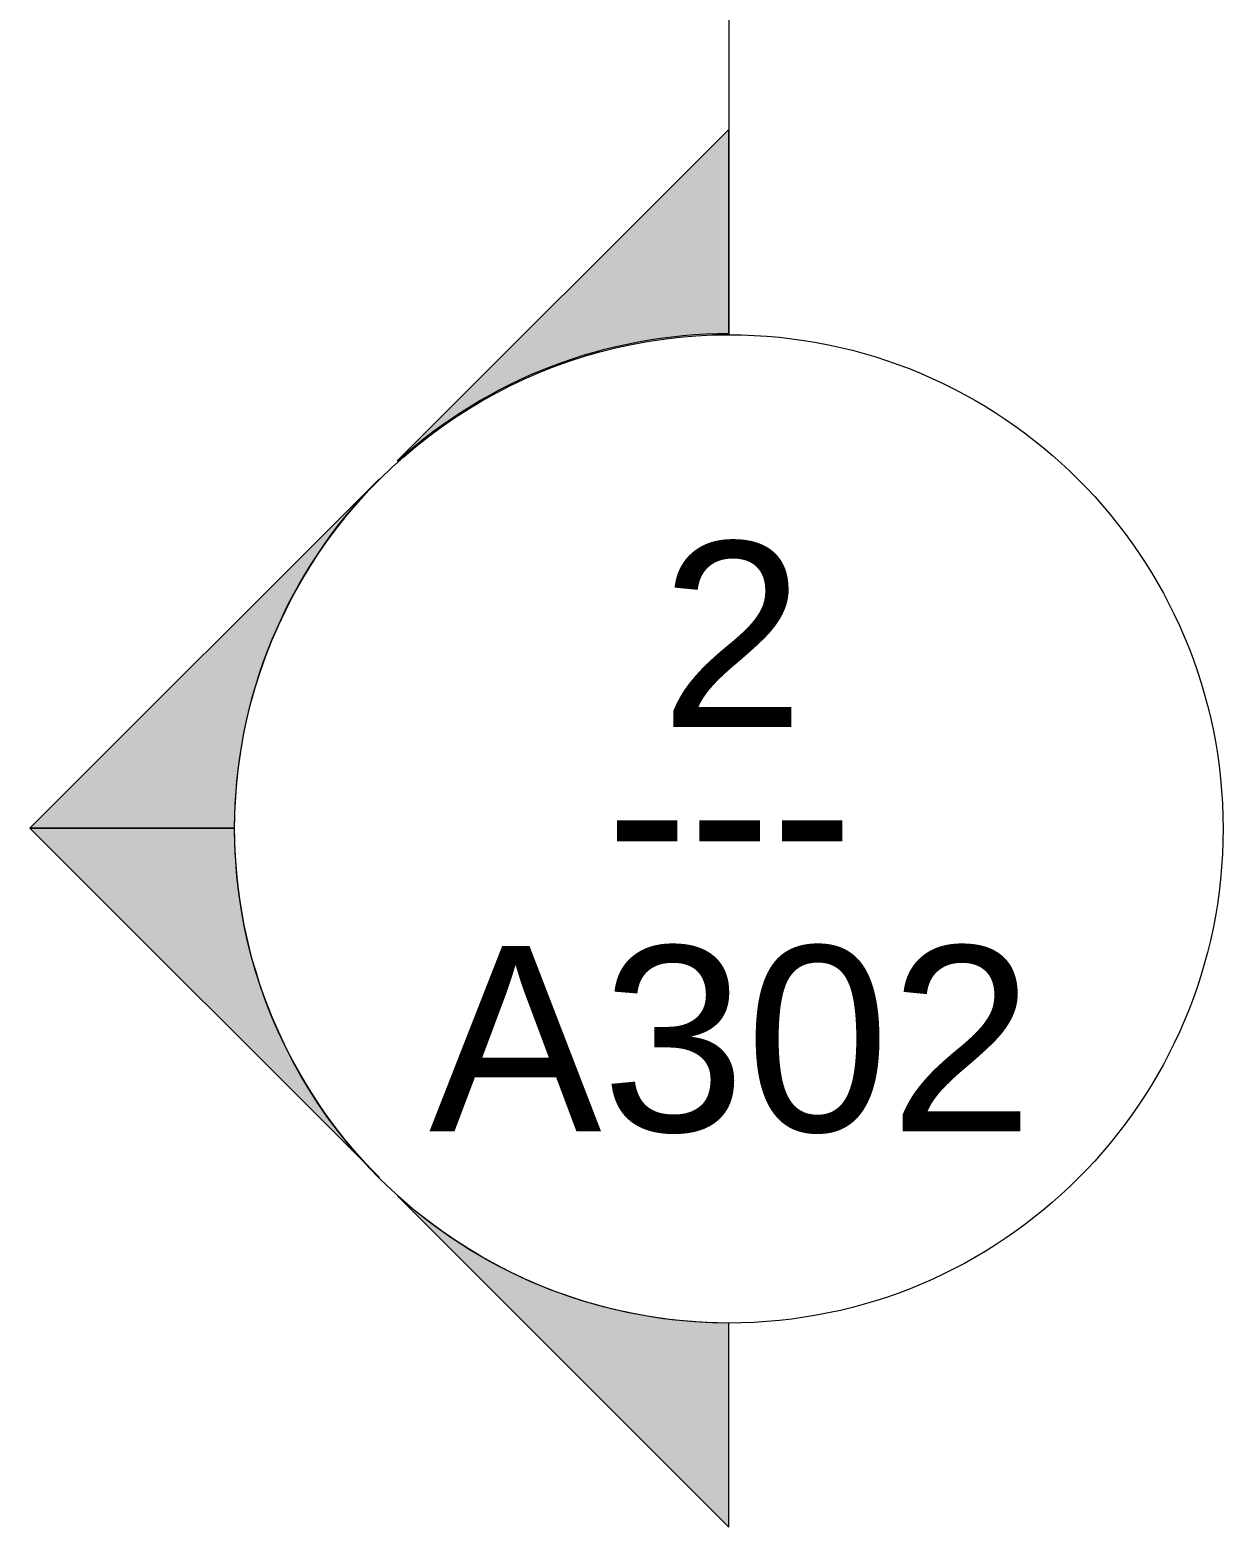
# Model space of a CAD drawing. Header units: inches. Extents: x -4168 to 1483, y -300 to 637.
# Drawn here: x -448 to -390, y -281.4 to -208.6 of the extents above; entities that cross this region are included whole.
import ezdxf

# ---------------------------------------------------------------- set-up
doc = ezdxf.new("R2010")
doc.units = ezdxf.units.IN
doc.header["$MEASUREMENT"] = 0
doc.layers.add('G-ANNO-SYMB-1', color=111, linetype='Continuous', lineweight=9)
doc.styles.add('Arial', font='arial.ttf', dxfattribs={"height": 8.999999999999991})
doc.styles.add('Century Gothic', font='ufonts.com_century-gothic.ttf', dxfattribs={"height": 8.999999999999991})

# ---------------------------------------------------------------- blocks, each defined once
blk = doc.blocks.new('Section - Section Head - Filled-22785-BUILDING SECTION - EAST_WEST AT RAMP - LOOKING SOUTH')
at = {"layer": 'G-ANNO-SYMB-1'}
h = blk.add_hatch(color=256, dxfattribs=at)
edge = h.paths.add_edge_path(flags=0)
edge.add_line((-10162.08494075388, -248.0020030954108), (-10178.18939611052, -231.8975477387737))
edge.add_line((-10178.18939611052, -231.8975477387737), (-10178.18939611052, -241.8074376447642))
edge.add_arc((-10178.18939611052, -265.838673235728), 24.03123559096389, 47.921604975376795, 90.0000000000004, ccw=False)
h = blk.add_hatch(color=256, dxfattribs=at)
edge = h.paths.add_edge_path(flags=0)
edge.add_arc((-10178.18939611052, -265.8386732357281), 23.99999999999986, -3.979039320256561e-13, 45.00000000000131, ccw=False)
edge.add_line((-10154.18939611052, -265.8386732357282), (-10144.24827061357, -265.8386732357283))
edge.add_line((-10144.24827061357, -265.8386732357283), (-10161.21883336204, -248.8681104872511))
h = blk.add_hatch(color=256, dxfattribs=at)
edge = h.paths.add_edge_path(flags=0)
edge.add_line((-10161.21883336204, -282.8092359842053), (-10144.24827061357, -265.8386732357283))
edge.add_line((-10144.24827061357, -265.8386732357283), (-10154.18939611052, -265.8386732357282))
edge.add_arc((-10178.18939611052, -265.8386732357278), 23.99999999999891, 314.9999999999996, 359.9999999999992, ccw=False)
h = blk.add_hatch(color=256, dxfattribs=at)
edge = h.paths.add_edge_path(flags=0)
edge.add_arc((-10178.18939611052, -265.8386732357282), 24.03123559096269, 269.99999999999943, 312.07839502462434, ccw=False)
edge.add_line((-10178.18939611052, -289.8699088266918), (-10178.18939611052, -299.7797987326823))
edge.add_line((-10178.18939611052, -299.7797987326823), (-10162.08494075388, -283.6753433760454))
for p, q in [((-10178.18939611052, -241.8074376447642), (-10178.18939611052, -231.8975477387737)), ((-10178.18939611052, -231.8975477387737), (-10162.08494075388, -248.0020030954108)), ((-10161.21883336204, -248.8681104872511), (-10144.24827061357, -265.8386732357283)), ((-10144.24827061357, -265.8386732357283), (-10161.21883336204, -282.8092359842053)), ((-10154.18939611052, -265.8386732357282), (-10144.24827061357, -265.8386732357283)), ((-10144.24827061357, -265.8386732357283), (-10154.18939611052, -265.8386732357282)), ((-10162.08494075388, -283.6753433760454), (-10178.18939611052, -299.7797987326823)), ((-10178.18939611052, -299.7797987326823), (-10178.18939611052, -289.8699088266918))]:
    blk.add_line(p, q, dxfattribs=at)
for centre, radius, start, end in [((-10178.18939611052, -265.8699088266918), 23.99999999999988, 89.9999999999998, 269.9999999999994), ((-10178.18939611052, -265.838673235728), 24.03123559096389, 47.92160497537645, 90), ((-10178.18939611052, -265.8699088266918), 23.99999999999993, 269.9999999999994, 89.9999999999998), ((-10178.18939611052, -265.8386732357281), 23.99999999999986, 359.9999999999993, 45.00000000000096), ((-10178.18939611052, -265.8386732357278), 23.99999999999891, 314.9999999999992, 359.9999999999989), ((-10178.18939611052, -265.8386732357282), 24.03123559096269, 269.9999999999991, 312.0783950246239)]:
    blk.add_arc(centre, radius, start, end, dxfattribs=at)

msp = doc.modelspace()

# ---------------------------------------------------------------- linework, layer by layer
at = {"layer": 'G-ANNO-SYMB-1'}
msp.add_line((-414.028814549225, 579.1806220092292), (-414.028814549225, -223.4131794164503), dxfattribs=at)

# ---------------------------------------------------------------- block references
at = {"layer": 'G-ANNO-SYMB-1', "extrusion": (0, 0, -1)}
msp.add_blockref('Section - Section Head - Filled-22785-BUILDING SECTION - EAST_WEST AT RAMP - LOOKING SOUTH', (10592.21821065974, 18.42549381946517), dxfattribs=at)

# ---------------------------------------------------------------- texts
at = {"layer": 'G-ANNO-SYMB-1', "char_height": 8.999999999999991, "attachment_point": 1}
for s, insert, width, style in [('2', (-417.3497910249735, -233.5045429562822), 8.483999999999991, 'Arial'), ('---', (-420.0011021116879, -242.011235869668), 15.45299999999999, 'Century Gothic'), ('A302', (-428.5938855131626, -253.140787145615), 35.75399999999996, 'Arial')]:
    msp.add_mtext(s, dxfattribs=dict(at, insert=insert, width=width, style=style))

doc.saveas('drawing.dxf')
